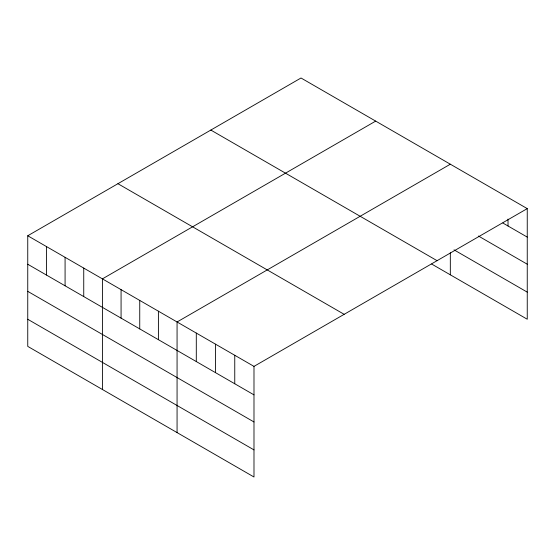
<?xml version="1.0" encoding="UTF-8"?>
<svg xmlns="http://www.w3.org/2000/svg" width="555" height="555" viewBox="0 0 555 555"><rect width="100%" height="100%" fill="white"/><g stroke="black" fill="none" stroke-linecap="round" stroke-linejoin="round"><path stroke-width="0.83" d="M527.25 208.618L253.989 366.383L253.989 477.002L27.75 346.382L27.75 235.764L301.011 77.998L527.25 208.618L527.25 319.236L431.665 264.048M375.673 121.108L102.411 278.874L102.411 389.485M450.327 164.211L177.066 321.976L177.066 432.588M502.844 223.006L527.25 237.103M478.438 236.021L527.25 264.208M454.025 249.854L527.25 292.131M210.838 130.064L437.076 260.683M117.924 183.705L344.162 314.324M27.75 235.764L253.989 366.383M27.75 264.249L253.989 394.869M27.75 291.354L253.989 421.966M27.75 319.278L253.989 449.897M508.019 219.093L508.019 225.996M450.327 252.802L450.327 274.822M234.758 355.283L234.758 383.762M215.527 344.176L215.527 372.662M196.297 333.076L196.297 361.562M158.404 311.195L158.404 339.681M139.742 300.421L139.742 328.907M121.073 289.648L121.073 318.126M83.743 268.093L83.743 296.578M65.081 257.319L65.081 285.797M46.412 246.545L46.412 275.023"/></g></svg>
